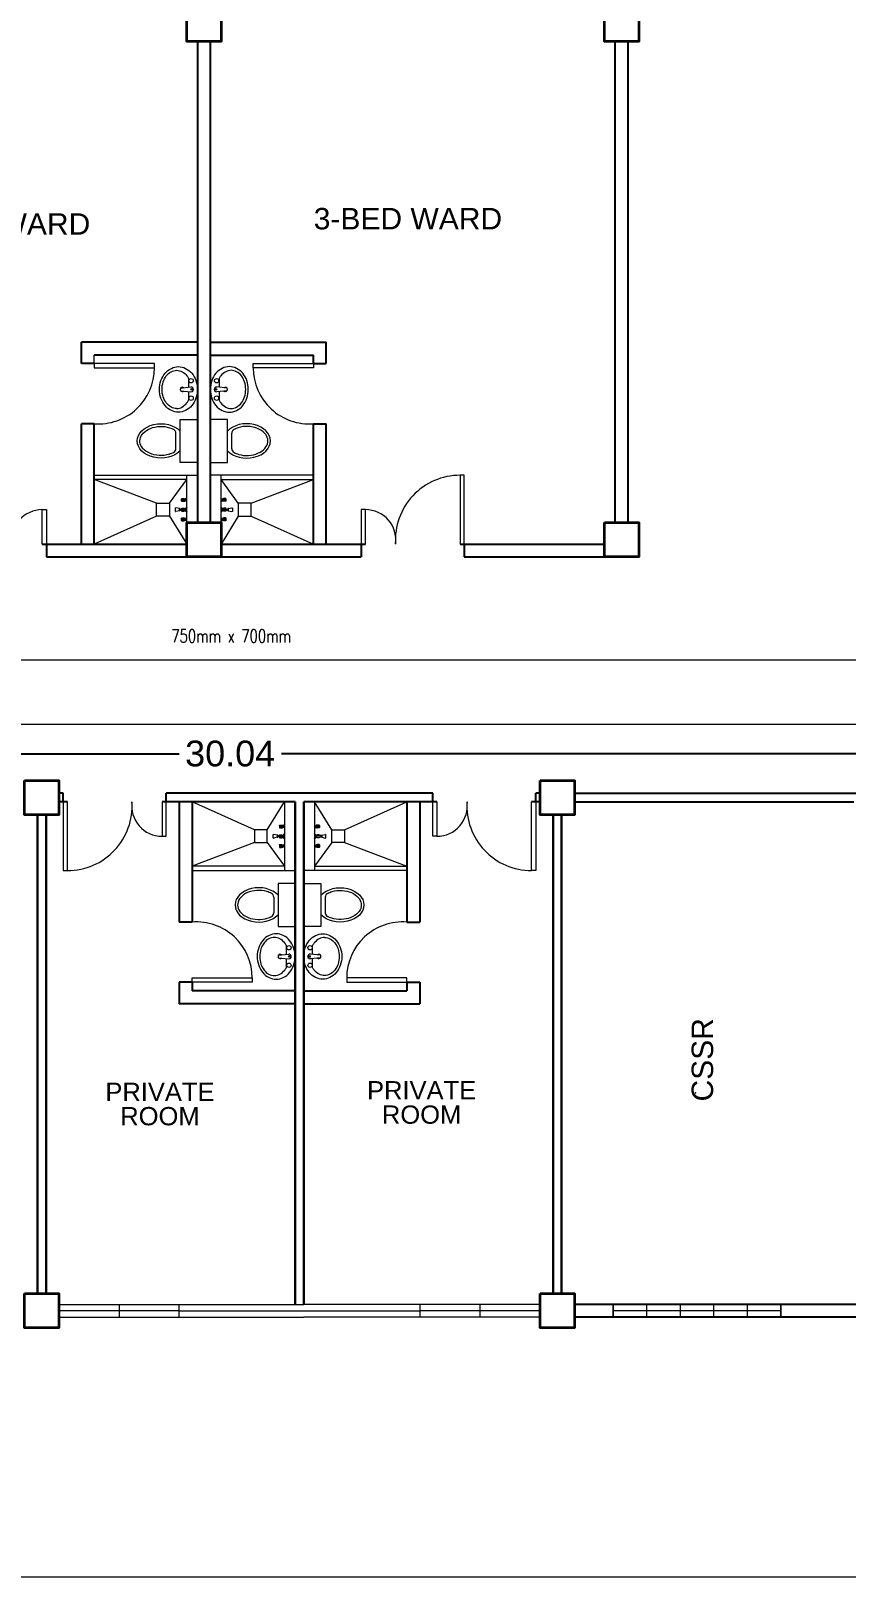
# Model space of a CAD drawing. Header units: millimetres. Extents: x 3 to 421, y 1 to 337.
# Drawn here: x 263.5 to 272.99, y 90.77 to 108.77 of the extents above; entities that cross this region are included whole.
import ezdxf

# ---------------------------------------------------------------- set-up
doc = ezdxf.new("R2010")
doc.units = ezdxf.units.MM
doc.header["$MEASUREMENT"] = 0
doc.layers.add('ahu line', color=7, linetype='Continuous', lineweight=20)
for name, color, linetype in [('diffuser', 7, 'Continuous'), ('ducting label', 7, 'Continuous'), ('label', 7, 'Continuous')]:
    doc.layers.add(name, color=color, linetype=linetype)
doc.styles.add('Arch-Dim', font='simplex.shx', dxfattribs={"width": 0.75})
doc.styles.get("Standard").update_dxf_attribs({"font": 'arial.ttf'})
doc.styles.add('SWISSLT175', font='swissl.ttf', dxfattribs={"height": 0.175})
doc.dimstyles.new('Copy of dimension', dxfattribs={"dimtxt": 0.3, "dimasz": 0.3, "dimexe": 0.18, "dimexo": 0.0625, "dimgap": 0.09, "dimtad": 0, "dimzin": 0, "dimdsep": 46, "dimtxsty": 'Standard', "dimblk": 'OBLIQUE', "dimcen": 0.09, "dimclrd": 256, "dimclre": 256, "dimclrt": 256, "dimadec": 0, "dimazin": 0, "dimtfac": 1, "dimtofl": 0, "dimtmove": 0, "dimatfit": 3, "dimldrblk": 'OBLIQUE', "dimfxl": 1, "dimtolj": 1, "dimtzin": 0, "dimarcsym": 0})

# ---------------------------------------------------------------- blocks, each defined once
blk = doc.blocks.new('_Oblique')
at = {"color": 0, "linetype": 'ByBlock', "lineweight": -2}
blk.add_line((-0.5, -0.5), (0.5, 0.5), dxfattribs=at)
blk = doc.blocks.new('*D33')
at = {"layer": 'Defpoints', "color": 0, "transparency": 16777216}
for p in [(280.841, 101.597), (250.804, 100.697), (280.841, 100.358)]:
    blk.add_point(p, dxfattribs=at)
at = {"layer": 'diffuser', "lineweight": -2, "transparency": 16777216}
for p, q in [((280.841, 101.534), (280.841, 100.178)), ((250.804, 100.634), (250.804, 100.178)), ((250.804, 100.358), (265.227, 100.358)), ((280.841, 100.358), (266.418, 100.358))]:
    blk.add_line(p, q, dxfattribs=at)
at = {"layer": 'diffuser', "lineweight": -2, "transparency": 16777216, "xscale": 0.3, "yscale": 0.3, "zscale": 0.3, "rotation": 180}
blk.add_blockref('_Oblique', (250.804, 100.358), dxfattribs=at)
at = {"layer": 'diffuser', "lineweight": -2, "transparency": 16777216, "xscale": 0.3, "yscale": 0.3, "zscale": 0.3}
blk.add_blockref('_Oblique', (280.841, 100.358), dxfattribs=at)
at = {"layer": 'diffuser', "transparency": 16777216, "insert": (265.822, 100.358), "char_height": 0.3, "attachment_point": 5}
blk.add_mtext('\\A1;30.04', dxfattribs=at)

msp = doc.modelspace()

# ---------------------------------------------------------------- linework, layer by layer
at = {"color": 8, "lineweight": 25}
for p, q in [((265.441, 108.649), (265.441, 103.049)), ((265.591, 108.649), (265.591, 103.049)), ((270.304, 103.049), (270.304, 108.649)), ((270.454, 103.049), (270.454, 108.649)), ((265.441, 105.184), (265.441, 103.234)), ((263.635, 102.799), (265.316, 102.799)), ((263.685, 102.799), (263.685, 102.649)), ((265.716, 102.799), (267.397, 102.799)), ((267.347, 102.799), (267.347, 102.649)), ((268.497, 102.799), (270.179, 102.799)), ((268.547, 102.799), (268.547, 102.649)), ((263.685, 102.649), (267.347, 102.649)), ((268.547, 102.649), (270.179, 102.649)), ((263.879, 99.897), (263.829, 99.897)), ((263.929, 99.797), (263.829, 99.797)), ((263.879, 99.797), (263.879, 99.897)), ((266.579, 99.797), (265.029, 99.797)), ((266.679, 99.897), (265.079, 99.897)), ((265.079, 99.797), (265.079, 99.897)), ((268.179, 99.897), (266.579, 99.897)), ((266.579, 93.947), (266.579, 99.797)), ((266.579, 99.797), (266.579, 93.947)), ((266.679, 93.947), (266.679, 99.797)), ((266.679, 99.797), (266.679, 93.947)), ((268.229, 99.797), (266.679, 99.797)), ((268.179, 99.797), (268.179, 99.897)), ((269.429, 99.797), (269.329, 99.797)), ((269.429, 99.897), (269.379, 99.897)), ((269.379, 99.797), (269.379, 99.897)), ((269.829, 99.897), (272.779, 99.897)), ((269.829, 99.797), (273.079, 99.797)), ((272.779, 99.897), (273.179, 99.897)), ((263.579, 94.072), (263.579, 99.647)), ((263.579, 99.647), (263.579, 94.072)), ((263.679, 94.072), (263.679, 99.647)), ((263.679, 99.647), (263.679, 94.072)), ((269.579, 94.072), (269.579, 99.647)), ((269.579, 99.647), (269.579, 94.072)), ((269.679, 99.647), (269.679, 96.672)), ((269.679, 94.072), (269.679, 99.647)), ((269.679, 99.647), (269.679, 94.072)), ((269.679, 98.047), (269.679, 95.947)), ((273.179, 93.947), (269.829, 93.947)), ((273.179, 93.797), (269.829, 93.797))]:
    msp.add_line(p, q, dxfattribs=at)
at = {"color": 8, "lineweight": 25, "ltscale": 0.3}
for p, q in [((264.091, 104.899), (264.091, 105.149)), ((265.441, 105.149), (264.091, 105.149)), ((265.591, 105.149), (266.941, 105.149)), ((266.941, 104.899), (266.941, 105.149)), ((265.441, 104.999), (264.241, 104.999)), ((265.591, 104.999), (266.791, 104.999)), ((266.791, 104.899), (266.791, 104.999)), ((264.241, 104.899), (264.091, 104.899)), ((266.791, 104.899), (266.941, 104.899)), ((264.091, 102.799), (264.091, 104.199)), ((264.241, 104.199), (264.091, 104.199)), ((264.241, 102.799), (264.241, 104.199)), ((266.791, 102.799), (266.791, 104.199)), ((266.791, 104.199), (266.941, 104.199)), ((266.941, 102.799), (266.941, 104.199)), ((265.229, 99.797), (265.229, 98.397)), ((265.379, 99.797), (265.379, 98.397)), ((267.879, 99.797), (267.879, 98.397)), ((268.029, 99.797), (268.029, 98.397)), ((265.379, 98.397), (265.229, 98.397)), ((267.879, 98.397), (268.029, 98.397)), ((265.229, 97.697), (265.229, 97.447)), ((265.379, 97.697), (265.229, 97.697)), ((265.379, 97.697), (265.379, 97.597)), ((266.579, 97.597), (265.379, 97.597)), ((266.679, 97.597), (267.879, 97.597)), ((267.879, 97.697), (267.879, 97.597)), ((267.879, 97.697), (268.029, 97.697)), ((268.029, 97.697), (268.029, 97.447)), ((266.579, 97.447), (265.229, 97.447)), ((266.679, 97.447), (268.029, 97.447))]:
    msp.add_line(p, q, dxfattribs=at)
at = {"color": 8, "lineweight": 13, "ltscale": 0.3}
msp.add_line((264.241, 104.899), (264.241, 104.999), dxfattribs=at)
at = {"color": 8, "lineweight": 9}
for p, q in [((265.243, 104.613), (265.365, 104.627)), ((265.789, 104.613), (265.667, 104.627)), ((265.243, 104.584), (265.365, 104.571)), ((265.339, 104.574), (265.339, 104.472)), ((265.789, 104.584), (265.667, 104.571)), ((265.693, 104.574), (265.693, 104.472)), ((265.241, 104.249), (265.441, 104.249)), ((265.241, 103.749), (265.241, 104.249)), ((265.441, 104.249), (265.441, 103.749)), ((265.791, 104.249), (265.591, 104.249)), ((265.591, 104.249), (265.591, 103.749)), ((265.791, 103.749), (265.791, 104.249)), ((265.191, 103.908), (265.191, 104.089)), ((265.841, 103.908), (265.841, 104.089)), ((265.441, 103.749), (265.241, 103.749)), ((265.591, 103.749), (265.791, 103.749)), ((265.316, 102.799), (265.316, 103.599)), ((265.716, 102.799), (265.716, 103.599)), ((265.257, 103.325), (265.259, 103.325)), ((265.257, 103.299), (265.257, 103.325)), ((265.259, 103.325), (265.261, 103.329)), ((265.259, 103.299), (265.259, 103.325)), ((265.261, 103.329), (265.283, 103.329)), ((265.261, 103.296), (265.261, 103.329)), ((265.27, 103.325), (265.282, 103.325)), ((265.283, 103.329), (265.287, 103.327)), ((265.283, 103.326), (265.283, 103.318)), ((265.289, 103.326), (265.295, 103.326)), ((265.295, 103.298), (265.295, 103.326)), ((265.295, 103.326), (265.297, 103.326)), ((265.297, 103.299), (265.297, 103.326)), ((265.315, 103.329), (265.309, 103.326)), ((265.309, 103.299), (265.309, 103.326)), ((265.315, 103.329), (265.316, 103.329)), ((265.315, 103.295), (265.315, 103.329)), ((265.316, 103.295), (265.316, 103.329)), ((265.717, 103.329), (265.716, 103.329)), ((265.716, 103.295), (265.716, 103.329)), ((265.717, 103.329), (265.724, 103.326)), ((265.717, 103.295), (265.717, 103.329)), ((265.724, 103.299), (265.724, 103.326)), ((265.735, 103.299), (265.735, 103.326)), ((265.738, 103.326), (265.735, 103.326)), ((265.744, 103.326), (265.738, 103.326)), ((265.738, 103.298), (265.738, 103.326)), ((265.749, 103.329), (265.745, 103.327)), ((265.771, 103.329), (265.749, 103.329)), ((265.749, 103.326), (265.749, 103.318)), ((265.763, 103.325), (265.751, 103.325)), ((265.773, 103.325), (265.771, 103.329)), ((265.771, 103.296), (265.771, 103.329)), ((265.775, 103.325), (265.773, 103.325)), ((265.773, 103.299), (265.773, 103.325)), ((265.775, 103.299), (265.775, 103.325)), ((265.184, 103.218), (265.184, 103.179)), ((265.231, 103.211), (265.189, 103.22)), ((265.231, 103.186), (265.189, 103.178)), ((265.231, 103.186), (265.231, 103.211)), ((265.231, 103.211), (265.238, 103.211)), ((265.231, 103.186), (265.231, 103.211)), ((265.238, 103.186), (265.231, 103.186)), ((265.238, 103.211), (265.238, 103.186)), ((265.301, 103.206), (265.238, 103.206)), ((265.238, 103.191), (265.301, 103.191)), ((265.257, 103.299), (265.259, 103.299)), ((265.257, 103.206), (265.257, 103.212)), ((265.257, 103.212), (265.259, 103.212)), ((265.257, 103.186), (265.257, 103.191)), ((265.257, 103.186), (265.259, 103.186)), ((265.259, 103.299), (265.261, 103.296)), ((265.259, 103.212), (265.261, 103.215)), ((265.259, 103.206), (265.259, 103.212)), ((265.259, 103.186), (265.259, 103.191)), ((265.259, 103.186), (265.261, 103.182)), ((265.261, 103.296), (265.283, 103.296)), ((265.261, 103.206), (265.261, 103.215)), ((265.261, 103.215), (265.283, 103.215)), ((265.261, 103.182), (265.261, 103.191)), ((265.261, 103.182), (265.283, 103.182)), ((265.27, 103.318), (265.282, 103.318)), ((265.27, 103.306), (265.282, 103.306)), ((265.27, 103.299), (265.282, 103.299)), ((265.27, 103.212), (265.282, 103.212)), ((265.27, 103.186), (265.282, 103.186)), ((265.283, 103.299), (265.283, 103.306)), ((265.283, 103.296), (265.287, 103.298)), ((265.283, 103.215), (265.287, 103.213)), ((265.283, 103.212), (265.283, 103.206)), ((265.283, 103.186), (265.283, 103.191)), ((265.283, 103.182), (265.287, 103.184)), ((265.289, 103.298), (265.295, 103.298)), ((265.289, 103.213), (265.295, 103.213)), ((265.289, 103.185), (265.295, 103.185)), ((265.295, 103.298), (265.297, 103.299)), ((265.295, 103.206), (265.295, 103.213)), ((265.295, 103.213), (265.297, 103.212)), ((265.295, 103.185), (265.295, 103.191)), ((265.295, 103.185), (265.297, 103.185)), ((265.309, 103.324), (265.297, 103.324)), ((265.309, 103.301), (265.297, 103.301)), ((265.297, 103.206), (265.297, 103.212)), ((265.301, 103.21), (265.297, 103.21)), ((265.297, 103.185), (265.297, 103.191)), ((265.301, 103.187), (265.297, 103.187)), ((265.301, 103.216), (265.301, 103.181)), ((265.31, 103.216), (265.301, 103.216)), ((265.301, 103.191), (265.301, 103.206)), ((265.301, 103.181), (265.31, 103.181)), ((265.315, 103.295), (265.309, 103.299)), ((265.316, 103.228), (265.31, 103.216)), ((265.31, 103.216), (265.31, 103.181)), ((265.31, 103.181), (265.31, 103.216)), ((265.31, 103.181), (265.316, 103.17)), ((265.315, 103.295), (265.316, 103.295)), ((265.316, 103.17), (265.316, 103.228)), ((265.717, 103.295), (265.716, 103.295)), ((265.716, 103.228), (265.722, 103.216)), ((265.716, 103.17), (265.716, 103.228)), ((265.722, 103.181), (265.716, 103.17)), ((265.717, 103.295), (265.724, 103.299)), ((265.722, 103.216), (265.722, 103.181)), ((265.722, 103.181), (265.722, 103.216)), ((265.722, 103.216), (265.732, 103.216)), ((265.732, 103.181), (265.722, 103.181)), ((265.724, 103.324), (265.735, 103.324)), ((265.724, 103.301), (265.735, 103.301)), ((265.732, 103.216), (265.732, 103.181)), ((265.732, 103.21), (265.735, 103.21)), ((265.732, 103.206), (265.794, 103.206)), ((265.732, 103.191), (265.732, 103.206)), ((265.794, 103.191), (265.732, 103.191)), ((265.732, 103.187), (265.735, 103.187)), ((265.735, 103.185), (265.735, 103.191)), ((265.738, 103.185), (265.735, 103.185)), ((265.738, 103.298), (265.735, 103.299)), ((265.738, 103.213), (265.735, 103.212)), ((265.735, 103.206), (265.735, 103.212)), ((265.744, 103.298), (265.738, 103.298)), ((265.738, 103.206), (265.738, 103.213)), ((265.744, 103.213), (265.738, 103.213)), ((265.738, 103.185), (265.738, 103.191)), ((265.744, 103.185), (265.738, 103.185)), ((265.749, 103.296), (265.745, 103.298)), ((265.749, 103.215), (265.745, 103.213)), ((265.749, 103.182), (265.745, 103.184)), ((265.749, 103.299), (265.749, 103.306)), ((265.771, 103.296), (265.749, 103.296)), ((265.771, 103.215), (265.749, 103.215)), ((265.749, 103.212), (265.749, 103.206)), ((265.749, 103.186), (265.749, 103.191)), ((265.771, 103.182), (265.749, 103.182)), ((265.763, 103.318), (265.751, 103.318)), ((265.763, 103.306), (265.751, 103.306)), ((265.763, 103.299), (265.751, 103.299)), ((265.763, 103.212), (265.751, 103.212)), ((265.763, 103.186), (265.751, 103.186)), ((265.773, 103.299), (265.771, 103.296)), ((265.771, 103.206), (265.771, 103.215)), ((265.773, 103.212), (265.771, 103.215)), ((265.771, 103.182), (265.771, 103.191)), ((265.773, 103.186), (265.771, 103.182)), ((265.775, 103.299), (265.773, 103.299)), ((265.773, 103.206), (265.773, 103.212)), ((265.775, 103.212), (265.773, 103.212)), ((265.773, 103.186), (265.773, 103.191)), ((265.775, 103.186), (265.773, 103.186)), ((265.775, 103.206), (265.775, 103.212)), ((265.775, 103.186), (265.775, 103.191)), ((265.802, 103.211), (265.794, 103.211)), ((265.794, 103.211), (265.794, 103.186)), ((265.794, 103.186), (265.802, 103.186)), ((265.802, 103.211), (265.843, 103.22)), ((265.802, 103.186), (265.802, 103.211)), ((265.802, 103.186), (265.802, 103.211)), ((265.802, 103.186), (265.843, 103.178)), ((265.848, 103.218), (265.848, 103.179)), ((265.257, 103.072), (265.257, 103.098)), ((265.257, 103.098), (265.259, 103.098)), ((265.257, 103.072), (265.259, 103.072)), ((265.259, 103.098), (265.261, 103.102)), ((265.259, 103.072), (265.259, 103.098)), ((265.259, 103.072), (265.261, 103.068)), ((265.261, 103.068), (265.261, 103.102)), ((265.261, 103.102), (265.283, 103.102)), ((265.261, 103.068), (265.283, 103.068)), ((265.27, 103.098), (265.282, 103.098)), ((265.27, 103.091), (265.282, 103.091)), ((265.27, 103.079), (265.282, 103.079)), ((265.27, 103.072), (265.282, 103.072)), ((265.283, 103.102), (265.287, 103.1)), ((265.283, 103.098), (265.283, 103.091)), ((265.283, 103.072), (265.283, 103.079)), ((265.283, 103.068), (265.287, 103.071)), ((265.289, 103.099), (265.295, 103.099)), ((265.289, 103.071), (265.295, 103.071)), ((265.295, 103.099), (265.297, 103.098)), ((265.295, 103.071), (265.295, 103.099)), ((265.295, 103.071), (265.297, 103.072)), ((265.297, 103.072), (265.297, 103.098)), ((265.309, 103.096), (265.297, 103.096)), ((265.309, 103.074), (265.297, 103.074)), ((265.315, 103.102), (265.309, 103.099)), ((265.309, 103.071), (265.309, 103.099)), ((265.315, 103.068), (265.309, 103.071)), ((265.315, 103.068), (265.315, 103.102)), ((265.315, 103.102), (265.316, 103.102)), ((265.315, 103.068), (265.316, 103.068)), ((265.316, 103.068), (265.316, 103.102)), ((265.716, 103.068), (265.716, 103.102)), ((265.717, 103.102), (265.716, 103.102)), ((265.717, 103.068), (265.716, 103.068)), ((265.717, 103.068), (265.717, 103.102)), ((265.717, 103.102), (265.724, 103.099)), ((265.717, 103.068), (265.724, 103.071)), ((265.724, 103.071), (265.724, 103.099)), ((265.724, 103.096), (265.735, 103.096)), ((265.724, 103.074), (265.735, 103.074)), ((265.738, 103.099), (265.735, 103.098)), ((265.735, 103.072), (265.735, 103.098)), ((265.738, 103.071), (265.735, 103.072)), ((265.738, 103.071), (265.738, 103.099)), ((265.744, 103.099), (265.738, 103.099)), ((265.744, 103.071), (265.738, 103.071)), ((265.749, 103.102), (265.745, 103.1)), ((265.749, 103.068), (265.745, 103.071)), ((265.771, 103.068), (265.749, 103.068)), ((265.771, 103.102), (265.749, 103.102)), ((265.749, 103.098), (265.749, 103.091)), ((265.749, 103.072), (265.749, 103.079)), ((265.763, 103.098), (265.751, 103.098)), ((265.763, 103.091), (265.751, 103.091)), ((265.763, 103.079), (265.751, 103.079)), ((265.763, 103.072), (265.751, 103.072)), ((265.771, 103.068), (265.771, 103.102)), ((265.773, 103.098), (265.771, 103.102)), ((265.773, 103.072), (265.771, 103.068)), ((265.773, 103.072), (265.773, 103.098)), ((265.775, 103.098), (265.773, 103.098)), ((265.775, 103.072), (265.773, 103.072)), ((265.775, 103.072), (265.775, 103.098)), ((266.454, 99.797), (266.454, 98.997)), ((266.804, 99.797), (266.804, 98.997)), ((266.322, 99.377), (266.322, 99.416)), ((266.368, 99.409), (266.326, 99.418)), ((266.368, 99.384), (266.326, 99.376)), ((266.376, 99.409), (266.368, 99.409)), ((266.368, 99.409), (266.368, 99.384)), ((266.368, 99.409), (266.368, 99.384)), ((266.368, 99.384), (266.376, 99.384)), ((266.376, 99.384), (266.376, 99.409)), ((266.376, 99.404), (266.438, 99.404)), ((266.438, 99.389), (266.376, 99.389)), ((266.395, 99.523), (266.395, 99.497)), ((266.395, 99.523), (266.396, 99.523)), ((266.395, 99.497), (266.396, 99.497)), ((266.395, 99.41), (266.395, 99.404)), ((266.395, 99.41), (266.396, 99.41)), ((266.395, 99.389), (266.395, 99.384)), ((266.395, 99.384), (266.396, 99.384)), ((266.396, 99.523), (266.398, 99.527)), ((266.396, 99.523), (266.396, 99.497)), ((266.396, 99.497), (266.398, 99.494)), ((266.396, 99.41), (266.398, 99.413)), ((266.396, 99.41), (266.396, 99.404)), ((266.396, 99.389), (266.396, 99.384)), ((266.396, 99.384), (266.398, 99.38)), ((266.398, 99.527), (266.398, 99.494)), ((266.398, 99.527), (266.42, 99.527)), ((266.398, 99.494), (266.42, 99.494)), ((266.398, 99.413), (266.398, 99.404)), ((266.398, 99.413), (266.42, 99.413)), ((266.398, 99.389), (266.398, 99.38)), ((266.398, 99.38), (266.42, 99.38)), ((266.407, 99.523), (266.419, 99.523)), ((266.407, 99.516), (266.419, 99.516)), ((266.407, 99.504), (266.419, 99.504)), ((266.407, 99.497), (266.419, 99.497)), ((266.407, 99.41), (266.419, 99.41)), ((266.407, 99.384), (266.419, 99.384)), ((266.42, 99.527), (266.424, 99.525)), ((266.42, 99.524), (266.42, 99.516)), ((266.42, 99.497), (266.42, 99.504)), ((266.42, 99.494), (266.424, 99.496)), ((266.42, 99.413), (266.424, 99.411)), ((266.42, 99.41), (266.42, 99.404)), ((266.42, 99.383), (266.42, 99.389)), ((266.42, 99.38), (266.424, 99.382)), ((266.426, 99.524), (266.432, 99.524)), ((266.426, 99.496), (266.432, 99.496)), ((266.426, 99.411), (266.432, 99.411)), ((266.426, 99.383), (266.432, 99.383)), ((266.432, 99.524), (266.434, 99.524)), ((266.432, 99.524), (266.432, 99.496)), ((266.432, 99.496), (266.434, 99.497)), ((266.432, 99.411), (266.432, 99.404)), ((266.432, 99.411), (266.434, 99.41)), ((266.432, 99.389), (266.432, 99.383)), ((266.432, 99.383), (266.434, 99.383)), ((266.434, 99.524), (266.434, 99.497)), ((266.446, 99.522), (266.434, 99.522)), ((266.446, 99.499), (266.434, 99.499)), ((266.434, 99.41), (266.434, 99.404)), ((266.438, 99.408), (266.434, 99.408)), ((266.434, 99.389), (266.434, 99.383)), ((266.438, 99.385), (266.434, 99.385)), ((266.438, 99.379), (266.438, 99.414)), ((266.438, 99.414), (266.448, 99.414)), ((266.438, 99.404), (266.438, 99.389)), ((266.448, 99.379), (266.438, 99.379)), ((266.453, 99.527), (266.446, 99.524)), ((266.446, 99.524), (266.446, 99.497)), ((266.453, 99.493), (266.446, 99.497)), ((266.448, 99.414), (266.454, 99.426)), ((266.448, 99.379), (266.448, 99.414)), ((266.448, 99.414), (266.448, 99.379)), ((266.454, 99.368), (266.448, 99.379)), ((266.453, 99.527), (266.453, 99.493)), ((266.453, 99.527), (266.454, 99.527)), ((266.453, 99.493), (266.454, 99.493)), ((266.454, 99.527), (266.454, 99.493)), ((266.454, 99.426), (266.454, 99.368)), ((266.804, 99.527), (266.804, 99.493)), ((266.804, 99.527), (266.804, 99.493)), ((266.804, 99.527), (266.811, 99.524)), ((266.804, 99.527), (266.804, 99.527)), ((266.804, 99.493), (266.811, 99.497)), ((266.804, 99.493), (266.804, 99.493)), ((266.809, 99.414), (266.804, 99.426)), ((266.804, 99.426), (266.804, 99.368)), ((266.804, 99.368), (266.809, 99.379)), ((266.809, 99.379), (266.809, 99.414)), ((266.819, 99.414), (266.809, 99.414)), ((266.809, 99.414), (266.809, 99.379)), ((266.809, 99.379), (266.819, 99.379)), ((266.811, 99.524), (266.811, 99.497)), ((266.811, 99.522), (266.823, 99.522)), ((266.811, 99.499), (266.823, 99.499)), ((266.819, 99.379), (266.819, 99.414)), ((266.819, 99.408), (266.823, 99.408)), ((266.882, 99.404), (266.819, 99.404)), ((266.819, 99.404), (266.819, 99.389)), ((266.819, 99.389), (266.882, 99.389)), ((266.819, 99.385), (266.823, 99.385)), ((266.825, 99.524), (266.823, 99.524)), ((266.823, 99.524), (266.823, 99.497)), ((266.825, 99.496), (266.823, 99.497)), ((266.825, 99.411), (266.823, 99.41)), ((266.823, 99.41), (266.823, 99.404)), ((266.823, 99.389), (266.823, 99.383)), ((266.825, 99.383), (266.823, 99.383)), ((266.825, 99.524), (266.825, 99.496)), ((266.831, 99.524), (266.825, 99.524)), ((266.831, 99.496), (266.825, 99.496)), ((266.825, 99.411), (266.825, 99.404)), ((266.831, 99.411), (266.825, 99.411)), ((266.825, 99.389), (266.825, 99.383)), ((266.831, 99.383), (266.825, 99.383)), ((266.837, 99.527), (266.833, 99.525)), ((266.837, 99.494), (266.833, 99.496)), ((266.837, 99.413), (266.833, 99.411)), ((266.837, 99.38), (266.833, 99.382)), ((266.859, 99.527), (266.837, 99.527)), ((266.837, 99.524), (266.837, 99.516)), ((266.837, 99.497), (266.837, 99.504)), ((266.859, 99.494), (266.837, 99.494)), ((266.859, 99.413), (266.837, 99.413)), ((266.837, 99.41), (266.837, 99.404)), ((266.837, 99.383), (266.837, 99.389)), ((266.859, 99.38), (266.837, 99.38)), ((266.85, 99.523), (266.838, 99.523)), ((266.85, 99.516), (266.838, 99.516)), ((266.85, 99.504), (266.838, 99.504)), ((266.85, 99.497), (266.838, 99.497)), ((266.85, 99.41), (266.838, 99.41)), ((266.85, 99.384), (266.838, 99.384)), ((266.859, 99.527), (266.859, 99.494)), ((266.861, 99.523), (266.859, 99.527)), ((266.861, 99.497), (266.859, 99.494)), ((266.859, 99.413), (266.859, 99.404)), ((266.861, 99.41), (266.859, 99.413)), ((266.859, 99.389), (266.859, 99.38)), ((266.861, 99.384), (266.859, 99.38)), ((266.861, 99.523), (266.861, 99.497)), ((266.862, 99.523), (266.861, 99.523)), ((266.862, 99.497), (266.861, 99.497)), ((266.861, 99.41), (266.861, 99.404)), ((266.862, 99.41), (266.861, 99.41)), ((266.861, 99.389), (266.861, 99.384)), ((266.862, 99.384), (266.861, 99.384)), ((266.862, 99.523), (266.862, 99.497)), ((266.862, 99.41), (266.862, 99.404)), ((266.862, 99.389), (266.862, 99.384)), ((266.882, 99.409), (266.889, 99.409)), ((266.882, 99.384), (266.882, 99.409)), ((266.889, 99.384), (266.882, 99.384)), ((266.889, 99.409), (266.931, 99.418)), ((266.889, 99.409), (266.889, 99.384)), ((266.889, 99.409), (266.889, 99.384)), ((266.889, 99.384), (266.931, 99.376)), ((266.936, 99.377), (266.936, 99.416)), ((266.395, 99.296), (266.396, 99.296)), ((266.395, 99.296), (266.395, 99.27)), ((266.395, 99.27), (266.396, 99.27)), ((266.396, 99.296), (266.398, 99.3)), ((266.396, 99.296), (266.396, 99.27)), ((266.396, 99.27), (266.398, 99.266)), ((266.398, 99.3), (266.42, 99.3)), ((266.398, 99.3), (266.398, 99.266)), ((266.398, 99.266), (266.42, 99.266)), ((266.407, 99.296), (266.419, 99.296)), ((266.407, 99.289), (266.419, 99.289)), ((266.407, 99.277), (266.419, 99.277)), ((266.407, 99.27), (266.419, 99.27)), ((266.42, 99.3), (266.424, 99.297)), ((266.42, 99.296), (266.42, 99.289)), ((266.42, 99.27), (266.42, 99.277)), ((266.42, 99.266), (266.424, 99.269)), ((266.426, 99.297), (266.432, 99.297)), ((266.426, 99.269), (266.432, 99.269)), ((266.432, 99.297), (266.432, 99.269)), ((266.432, 99.297), (266.434, 99.296)), ((266.432, 99.269), (266.434, 99.27)), ((266.434, 99.296), (266.434, 99.27)), ((266.446, 99.294), (266.434, 99.294)), ((266.446, 99.272), (266.434, 99.272)), ((266.453, 99.3), (266.446, 99.297)), ((266.446, 99.297), (266.446, 99.269)), ((266.453, 99.266), (266.446, 99.269)), ((266.453, 99.3), (266.454, 99.3)), ((266.453, 99.3), (266.453, 99.266)), ((266.453, 99.266), (266.454, 99.266)), ((266.454, 99.3), (266.454, 99.266)), ((266.804, 99.3), (266.804, 99.3)), ((266.804, 99.3), (266.811, 99.297)), ((266.804, 99.3), (266.804, 99.266)), ((266.804, 99.3), (266.804, 99.266)), ((266.804, 99.266), (266.811, 99.269)), ((266.804, 99.266), (266.804, 99.266)), ((266.811, 99.297), (266.811, 99.269)), ((266.811, 99.294), (266.823, 99.294)), ((266.811, 99.272), (266.823, 99.272)), ((266.825, 99.297), (266.823, 99.296)), ((266.823, 99.296), (266.823, 99.27)), ((266.825, 99.269), (266.823, 99.27)), ((266.831, 99.297), (266.825, 99.297)), ((266.825, 99.297), (266.825, 99.269)), ((266.831, 99.269), (266.825, 99.269)), ((266.837, 99.3), (266.833, 99.297)), ((266.837, 99.266), (266.833, 99.269)), ((266.859, 99.3), (266.837, 99.3)), ((266.837, 99.296), (266.837, 99.289)), ((266.837, 99.27), (266.837, 99.277)), ((266.859, 99.266), (266.837, 99.266)), ((266.85, 99.296), (266.838, 99.296)), ((266.85, 99.289), (266.838, 99.289)), ((266.85, 99.277), (266.838, 99.277)), ((266.85, 99.27), (266.838, 99.27)), ((266.861, 99.296), (266.859, 99.3)), ((266.859, 99.3), (266.859, 99.266)), ((266.861, 99.27), (266.859, 99.266)), ((266.862, 99.296), (266.861, 99.296)), ((266.861, 99.296), (266.861, 99.27)), ((266.862, 99.27), (266.861, 99.27)), ((266.862, 99.296), (266.862, 99.27)), ((266.579, 98.847), (266.379, 98.847)), ((266.379, 98.847), (266.379, 98.347)), ((266.579, 98.347), (266.579, 98.847)), ((266.679, 98.847), (266.879, 98.847)), ((266.679, 98.347), (266.679, 98.847)), ((266.879, 98.847), (266.879, 98.347)), ((266.329, 98.687), (266.329, 98.506)), ((266.929, 98.687), (266.929, 98.506)), ((266.379, 98.347), (266.579, 98.347)), ((266.879, 98.347), (266.679, 98.347)), ((266.477, 98.021), (266.477, 98.123)), ((266.781, 98.021), (266.781, 98.123)), ((266.381, 98.011), (266.503, 98.024)), ((266.381, 97.982), (266.503, 97.969)), ((266.679, 98.047), (266.679, 95.947)), ((266.877, 98.011), (266.755, 98.024)), ((266.877, 97.982), (266.755, 97.969)), ((269.679, 95.672), (269.679, 95.297)), ((269.679, 95.297), (269.679, 94.072)), ((263.829, 93.947), (266.579, 93.947)), ((263.829, 93.947), (263.829, 93.797)), ((265.229, 93.872), (263.829, 93.872)), ((263.829, 93.797), (266.679, 93.797)), ((264.529, 93.947), (264.529, 93.797)), ((265.229, 93.797), (265.229, 93.947)), ((265.229, 93.872), (268.029, 93.872)), ((266.579, 93.947), (266.679, 93.947)), ((269.429, 93.947), (266.679, 93.947)), ((269.429, 93.797), (266.679, 93.797)), ((268.029, 93.947), (268.029, 93.797)), ((269.429, 93.872), (268.029, 93.872)), ((268.729, 93.947), (268.729, 93.797)), ((269.429, 93.797), (269.429, 93.947)), ((270.279, 93.947), (269.829, 93.947)), ((269.829, 93.797), (270.279, 93.797)), ((270.279, 93.947), (270.279, 93.797)), ((272.229, 93.872), (270.279, 93.872)), ((270.279, 93.797), (272.179, 93.797)), ((270.279, 93.797), (270.669, 93.797)), ((270.669, 93.797), (270.669, 93.947)), ((270.669, 93.947), (271.059, 93.947)), ((271.059, 93.947), (271.059, 93.797)), ((271.059, 93.797), (271.449, 93.797)), ((271.449, 93.797), (271.449, 93.947)), ((271.449, 93.947), (271.839, 93.947)), ((271.839, 93.947), (271.839, 93.797)), ((271.839, 93.797), (272.229, 93.797)), ((272.779, 93.947), (272.179, 93.947)), ((272.179, 93.797), (272.929, 93.797)), ((272.229, 93.797), (272.229, 93.947)), ((273.179, 90.772), (257.854, 90.772))]:
    msp.add_line(p, q, dxfattribs=at)
at = {"color": 8, "lineweight": 9, "ltscale": 0.3}
for p, q in [((264.966, 103.274), (264.241, 103.549)), ((265.116, 103.274), (265.316, 103.549)), ((265.916, 103.274), (265.716, 103.549)), ((266.066, 103.274), (266.791, 103.549)), ((264.966, 103.124), (264.241, 102.799)), ((265.116, 103.124), (265.316, 102.799)), ((265.916, 103.124), (265.716, 102.799)), ((266.066, 103.124), (266.791, 102.799)), ((266.104, 99.472), (265.379, 99.797)), ((266.254, 99.472), (266.454, 99.797)), ((267.004, 99.472), (266.804, 99.797)), ((267.154, 99.472), (267.879, 99.797)), ((266.104, 99.322), (265.379, 99.047)), ((266.254, 99.322), (266.454, 99.047)), ((267.004, 99.322), (266.804, 99.047)), ((267.154, 99.322), (267.879, 99.047))]:
    msp.add_line(p, q, dxfattribs=at)
at = {"color": 8, "lineweight": 35}
for points in [[(265.316, 109.049), (265.716, 109.049), (265.716, 108.649), (265.316, 108.649)], [(270.179, 109.049), (270.579, 109.049), (270.579, 108.649), (270.179, 108.649)], [(265.316, 103.049), (265.716, 103.049), (265.716, 102.649), (265.316, 102.649)], [(270.179, 103.049), (270.579, 103.049), (270.579, 102.649), (270.179, 102.649)], [(263.429, 100.047), (263.829, 100.047), (263.829, 99.647), (263.429, 99.647)], [(269.429, 100.047), (269.829, 100.047), (269.829, 99.647), (269.429, 99.647)], [(263.429, 94.072), (263.829, 94.072), (263.829, 93.672), (263.429, 93.672)], [(269.429, 94.072), (269.829, 94.072), (269.829, 93.672), (269.429, 93.672)]]:
    msp.add_lwpolyline(points, close=True, dxfattribs=at)
at = {"color": 8, "lineweight": 13, "ltscale": 0.03}
for points in [[(264.241, 104.899), (264.241, 104.849), (264.941, 104.849), (264.941, 104.899)], [(266.791, 104.899), (266.791, 104.849), (266.091, 104.849), (266.091, 104.899)], [(268.497, 102.799), (268.547, 102.799), (268.547, 103.599), (268.497, 103.599)], [(263.685, 102.799), (263.635, 102.799), (263.635, 103.199), (263.685, 103.199)], [(267.347, 102.799), (267.397, 102.799), (267.397, 103.199), (267.347, 103.199)], [(263.929, 99.797), (263.879, 99.797), (263.879, 98.997), (263.929, 98.997)], [(265.079, 99.797), (265.029, 99.797), (265.029, 99.397), (265.079, 99.397)], [(268.179, 99.797), (268.229, 99.797), (268.229, 99.397), (268.179, 99.397)], [(269.329, 99.797), (269.379, 99.797), (269.379, 98.997), (269.329, 98.997)], [(265.379, 97.697), (265.379, 97.747), (266.079, 97.747), (266.079, 97.697)], [(267.879, 97.697), (267.879, 97.747), (267.179, 97.747), (267.179, 97.697)]]:
    msp.add_lwpolyline(points, close=True, dxfattribs=at)
at = {"color": 8, "lineweight": 9}
for points in [[(265.22, 104.334, -0.11576), (265.138, 104.353, -0.104047), (265.064, 104.411, -0.090875), (265.017, 104.495, -0.083344), (264.999, 104.599, -0.083344), (265.017, 104.702, -0.090875), (265.064, 104.786, -0.104047), (265.138, 104.844, -0.11576), (265.22, 104.864, -0.11576), (265.303, 104.844, -0.104047), (265.376, 104.786, -0.090875), (265.424, 104.702, -0.083344), (265.441, 104.599, -0.083344), (265.424, 104.495, -0.090875), (265.376, 104.411, -0.104047), (265.303, 104.353, -0.11576)], [(265.812, 104.334, 0.11576), (265.895, 104.353, 0.104047), (265.968, 104.411, 0.090875), (266.016, 104.495, 0.083344), (266.033, 104.599, 0.083344), (266.016, 104.702, 0.090875), (265.968, 104.786, 0.104047), (265.895, 104.844, 0.11576), (265.812, 104.864, 0.11576), (265.73, 104.844, 0.104047), (265.656, 104.786, 0.090875), (265.609, 104.702, 0.083344), (265.591, 104.599, 0.083344), (265.609, 104.495, 0.090875), (265.656, 104.411, 0.104047), (265.73, 104.353, 0.11576)], [(266.358, 98.262, 0.11576), (266.275, 98.242, 0.104047), (266.201, 98.184, 0.090875), (266.154, 98.1, 0.083344), (266.137, 97.997, 0.083344), (266.154, 97.893, 0.090875), (266.201, 97.809, 0.104047), (266.275, 97.751, 0.11576), (266.358, 97.732, 0.11576), (266.44, 97.751, 0.104047), (266.514, 97.809, 0.090875), (266.561, 97.893, 0.083344), (266.579, 97.997, 0.083344), (266.561, 98.1, 0.090875), (266.514, 98.184, 0.104047), (266.44, 98.242, 0.11576)], [(266.9, 98.262, -0.11576), (266.982, 98.242, -0.104047), (267.056, 98.184, -0.090875), (267.103, 98.1, -0.083344), (267.121, 97.997, -0.083344), (267.103, 97.893, -0.090875), (267.056, 97.809, -0.104047), (266.982, 97.751, -0.11576), (266.9, 97.732, -0.11576), (266.817, 97.751, -0.104047), (266.743, 97.809, -0.090875), (266.696, 97.893, -0.083344), (266.679, 97.997, -0.083344), (266.696, 98.1, -0.090875), (266.743, 98.184, -0.104047), (266.817, 98.242, -0.11576)]]:
    msp.add_lwpolyline(points, format="xyb", close=True, dxfattribs=at)
for points in [[(265.199, 104.376, -0.124838), (265.137, 104.392, -0.105788), (265.079, 104.441, -0.086697), (265.043, 104.511, -0.076776), (265.029, 104.599, -0.076776), (265.043, 104.686, -0.086697), (265.079, 104.756, -0.105788), (265.137, 104.805, -0.124838), (265.199, 104.821, -0.124838), (265.262, 104.805, -0.105788), (265.319, 104.756, -0.040067), (265.339, 104.725), (265.339, 104.623, -0.040067)], [(265.833, 104.376, 0.124838), (265.896, 104.392, 0.105788), (265.953, 104.441, 0.086697), (265.99, 104.511, 0.076776), (266.003, 104.599, 0.076776), (265.99, 104.686, 0.086697), (265.953, 104.756, 0.105788), (265.896, 104.805, 0.124838), (265.833, 104.821, 0.124838), (265.771, 104.805, 0.105788), (265.713, 104.756, 0.040067), (265.693, 104.725), (265.693, 104.623, 0.040067)], [(266.337, 98.219, 0.124838), (266.274, 98.203, 0.105788), (266.216, 98.154, 0.086697), (266.18, 98.084, 0.076776), (266.167, 97.997, 0.076776), (266.18, 97.909, 0.086697), (266.216, 97.839, 0.105788), (266.274, 97.79, 0.124838), (266.337, 97.774, 0.124838), (266.399, 97.79, 0.105788), (266.457, 97.839, 0.040067), (266.477, 97.87), (266.477, 97.972, 0.040067)], [(266.921, 98.219, -0.124838), (266.983, 98.203, -0.105788), (267.041, 98.154, -0.086697), (267.077, 98.084, -0.076776), (267.091, 97.997, -0.076776), (267.077, 97.909, -0.086697), (267.041, 97.839, -0.105788), (266.983, 97.79, -0.124838), (266.921, 97.774, -0.124838), (266.858, 97.79, -0.105788), (266.8, 97.839, -0.040067), (266.781, 97.87), (266.781, 97.972, -0.040067)]]:
    msp.add_lwpolyline(points, format="xyb", dxfattribs=at)
at = {"color": 8, "lineweight": 9, "ltscale": 0.3}
for points in [[(265.316, 103.549), (264.241, 103.549), (264.241, 103.599), (265.441, 103.599), (265.441, 103.599)], [(265.716, 103.549), (266.791, 103.549), (266.791, 103.599), (265.591, 103.599), (265.591, 103.599)], [(266.454, 99.047), (265.379, 99.047), (265.379, 98.997), (266.579, 98.997), (266.579, 98.997)], [(266.804, 99.047), (267.879, 99.047), (267.879, 98.997), (266.679, 98.997), (266.679, 98.997)]]:
    msp.add_lwpolyline(points, dxfattribs=at)
at = {"color": 8, "lineweight": 9, "ltscale": 0.03}
for points in [[(265.116, 103.274), (265.116, 103.124), (264.966, 103.124), (264.966, 103.274)], [(265.916, 103.274), (265.916, 103.124), (266.066, 103.124), (266.066, 103.274)], [(266.254, 99.322), (266.254, 99.472), (266.104, 99.472), (266.104, 99.322)], [(267.004, 99.322), (267.004, 99.472), (267.154, 99.472), (267.154, 99.322)]]:
    msp.add_lwpolyline(points, close=True, dxfattribs=at)
at = {"color": 8, "lineweight": 9}
msp.add_lwpolyline([(270.279, 93.947), (272.229, 93.947), (272.229, 93.797), (270.279, 93.797)], close=True, dxfattribs=at)
for centre, radius in [((265.368, 104.7), 0.0255), ((265.375, 104.599), 0.0095), ((265.664, 104.7), 0.0255), ((265.658, 104.599), 0.0095), ((265.368, 104.497), 0.0255), ((265.664, 104.497), 0.0255), ((266.506, 98.098), 0.0255), ((266.752, 98.098), 0.0255), ((266.512, 97.997), 0.0095), ((266.745, 97.997), 0.0095), ((266.506, 97.895), 0.0255), ((266.752, 97.895), 0.0255)]:
    msp.add_circle(centre, radius, dxfattribs=at)
at = {"color": 8, "lineweight": 13, "ltscale": 0.03}
for centre, radius, start, end in [((264.289, 104.849), 0.652, 265.7578, 0), ((266.743, 104.849), 0.652, 180, 274.2422), ((268.497, 102.847), 0.752, 90, 183.6952), ((263.635, 102.846), 0.353, 90, 187.6281), ((267.397, 102.846), 0.353, 352.3719, 90), ((263.929, 99.748), 0.752, 270, 3.6952), ((265.029, 99.75), 0.353, 172.3719, 270), ((268.229, 99.75), 0.353, 270, 7.6281), ((269.329, 99.748), 0.752, 176.3048, 270), ((265.427, 97.747), 0.652, 0, 94.2422), ((267.83, 97.747), 0.652, 85.7578, 180)]:
    msp.add_arc(centre, radius, start, end, dxfattribs=at)
at = {"color": 8, "lineweight": 9}
for centre, radius, start, end in [((265.266, 104.599), 0.025, 161.3793, 198.6207), ((265.337, 104.599), 0.0948, 171.2026, 188.7974), ((265.266, 104.599), 0.025, 48.7978, 143.6932), ((265.368, 104.599), 0.028, 263.7545, 96.2455), ((265.664, 104.599), 0.028, 83.7545, 276.2455), ((265.766, 104.599), 0.025, 36.3068, 131.2022), ((265.695, 104.599), 0.0948, 351.2026, 8.7974), ((265.766, 104.599), 0.025, 341.3793, 18.6207), ((265.266, 104.599), 0.025, 216.3068, 311.2022), ((265.175, 104.551), 0.181, 298.4636, 322.6185), ((265.138, 104.58), 0.228, 322.6185, 331.7963), ((265.894, 104.58), 0.228, 208.2037, 217.3815), ((265.857, 104.551), 0.181, 217.3815, 241.5364), ((265.766, 104.599), 0.025, 228.7978, 323.6932), ((265.199, 104.508), 0.131, 270, 298.4636), ((265.833, 104.508), 0.131, 241.5364, 270), ((265.141, 104.089), 0.05, 0, 61.9916), ((265.891, 104.089), 0.05, 118.0084, 180), ((265.141, 103.908), 0.05, 298.1501, 0), ((265.891, 103.908), 0.05, 180, 241.8499), ((266.279, 98.687), 0.05, 0, 61.8499), ((266.979, 98.687), 0.05, 118.1501, 180), ((266.279, 98.506), 0.05, 298.0084, 360), ((266.979, 98.506), 0.05, 180, 241.9916), ((266.337, 98.088), 0.131, 61.5364, 90), ((266.313, 98.044), 0.181, 37.3815, 61.5364), ((266.275, 98.015), 0.228, 28.2037, 37.3815), ((266.982, 98.015), 0.228, 142.6185, 151.7963), ((266.945, 98.044), 0.181, 118.4636, 142.6185), ((266.921, 98.088), 0.131, 90, 118.4636), ((266.404, 97.997), 0.025, 161.3793, 198.6207), ((266.475, 97.997), 0.0948, 171.2026, 188.7974), ((266.404, 97.997), 0.025, 48.7978, 143.6932), ((266.404, 97.997), 0.025, 216.3068, 311.2022), ((266.506, 97.997), 0.028, 263.7545, 96.2455), ((266.752, 97.997), 0.028, 83.7545, 276.2455), ((266.854, 97.997), 0.025, 36.3068, 131.2022), ((266.854, 97.997), 0.025, 228.7978, 323.6932), ((266.783, 97.997), 0.0948, 351.2026, 8.7974), ((266.854, 97.997), 0.025, 341.3793, 18.6207)]:
    msp.add_arc(centre, radius, start, end, dxfattribs=at)
at = {"color": 8, "lineweight": 9, "extrusion": (0, 0, -1)}
for centre, major_axis in [((265.016, 103.999), (0.275, 0)), ((267.104, 98.597), (-0.275, 0))]:
    msp.add_ellipse(centre, major_axis=major_axis, ratio=0.727273, start_param=0.612555, end_param=5.670631, dxfattribs=at)
at = {"color": 8, "lineweight": 9}
for centre, major_axis, ratio, start_param, end_param in [((266.016, 103.999), (-0.275, 0), 0.727273, 0.612555, 5.670631), ((265.744, 103.33), (-0.00268, 0.00268), 1, 2.356082, 2.850023), ((265.757, 103.341), (-0.0118, 0.0118), 1, 1.703115, 1.83534), ((265.751, 103.329), (-0.00268, 0.00268), 1, 1.728443, 2.356082), ((265.762, 103.338), (-0.00896, 0.00896), 1, 2.418785, 3.129871), ((265.188, 103.181), (-0.00268, -0.00268), 1, 6.066732, 7.436794), ((265.748, 103.312), (-0.00268, 0.00268), 1, 0.203142, 1.36743), ((265.744, 103.295), (-0.00268, 0.00268), 1, -1.279452, -0.785511), ((265.744, 103.217), (0.00268, 0.00268), 1, 3.926878, 4.42082), ((265.744, 103.181), (-0.00268, 0.00268), 1, -1.279452, -0.785511), ((265.756, 103.308), (-0.00887, 0.00887), 1, -0.157871, 0.203142), ((265.756, 103.317), (0.00887, 0.00887), 1, 2.938226, 3.299239), ((265.757, 103.284), (-0.0118, 0.0118), 1, -0.264769, -0.132543), ((265.757, 103.227), (0.0118, 0.0118), 1, 3.273911, 3.406137), ((265.757, 103.17), (0.0118, 0.0118), 1, 1.306028, 1.438253), ((265.751, 103.315), (0.00268, 0.00268), 1, 0.785286, 1.412925), ((265.751, 103.31), (0.00268, 0.00268), 1, 3.299239, 3.926878), ((265.751, 103.296), (0.00268, 0.00268), 1, 0.785286, 1.412925), ((265.751, 103.216), (0.00268, 0.00268), 1, 3.299239, 3.926878), ((265.751, 103.182), (-0.00268, 0.00268), 1, -0.785511, -0.157871), ((265.762, 103.308), (0.00738, 0.00738), 1, 6.21008, 6.994878), ((265.762, 103.317), (0.00738, 0.00738), 1, 4.000472, 4.78527), ((265.762, 103.287), (-0.00896, 0.00896), 1, -1.559299, -0.848214), ((265.762, 103.224), (-0.00896, 0.00896), 1, 2.418785, 3.129871), ((265.762, 103.173), (0.00896, 0.00896), 1, 0.011497, 0.722582), ((265.767, 103.312), (-0.00268, 0.00268), 1, 3.214474, 4.639283), ((265.845, 103.216), (0.00268, 0.00268), 1, 6.066508, 7.43657), ((265.744, 103.103), (0.00268, 0.00268), 1, 3.926878, 4.42082), ((265.748, 103.085), (-0.00268, 0.00268), 1, 0.203142, 1.36743), ((265.744, 103.067), (0.00268, 0.00268), 1, 0.291344, 0.785286), ((265.756, 103.08), (0.00887, 0.00887), 1, 1.412925, 1.773938), ((265.756, 103.09), (-0.00887, 0.00887), 1, 1.36743, 1.728443), ((265.757, 103.113), (-0.0118, 0.0118), 1, 1.703115, 1.83534), ((265.757, 103.057), (-0.0118, 0.0118), 1, -0.264769, -0.132543), ((265.751, 103.102), (0.00268, 0.00268), 1, 3.299239, 3.926878), ((265.751, 103.087), (0.00268, 0.00268), 1, 0.785286, 1.412925), ((265.751, 103.083), (0.00268, 0.00268), 1, 3.299239, 3.926878), ((265.751, 103.068), (-0.00268, 0.00268), 1, -0.785511, -0.157871), ((265.762, 103.111), (0.00896, 0.00896), 1, 3.989582, 4.700667), ((265.762, 103.081), (-0.00738, 0.00738), 1, 4.639283, 5.424081), ((265.762, 103.089), (0.00738, 0.00738), 1, 4.000472, 4.78527), ((265.762, 103.059), (-0.00896, 0.00896), 1, -1.559299, -0.848214), ((265.767, 103.085), (0.00268, 0.00268), 1, 4.78527, 6.21008), ((266.325, 99.379), (-0.00268, 0.00268), 1, 1.354119, 2.724181), ((266.408, 99.536), (0.00896, 0.00896), 1, 3.15309, 3.864175), ((266.403, 99.51), (0.00268, 0.00268), 1, 1.643677, 3.068487), ((266.408, 99.485), (-0.00896, 0.00896), 1, -0.722807, -0.011722), ((266.408, 99.422), (0.00896, 0.00896), 1, 3.15309, 3.864175), ((266.408, 99.371), (0.00896, 0.00896), 1, 0.847989, 1.559075), ((266.408, 99.506), (0.00738, 0.00738), 1, 0.858879, 1.643677), ((266.408, 99.515), (-0.00738, 0.00738), 1, 1.497691, 2.282489), ((266.419, 99.527), (-0.00268, 0.00268), 1, 2.356082, 2.983721), ((266.419, 99.513), (0.00268, 0.00268), 1, 0.157647, 0.785286), ((266.419, 99.508), (0.00268, 0.00268), 1, 3.926878, 4.554518), ((266.419, 99.493), (-0.00268, 0.00268), 1, -1.41315, -0.785511), ((266.419, 99.414), (0.00268, 0.00268), 1, 3.926878, 4.554518), ((266.419, 99.38), (0.00268, 0.00268), 1, 0.157647, 0.785286), ((266.414, 99.505), (-0.00887, 0.00887), 1, 4.509022, 4.870036), ((266.414, 99.515), (-0.00887, 0.00887), 1, 2.983721, 3.344735), ((266.413, 99.539), (-0.0118, 0.0118), 1, 2.876824, 3.009049), ((266.413, 99.482), (0.0118, 0.0118), 1, 0.132318, 0.264544), ((266.413, 99.425), (-0.0118, 0.0118), 1, 2.876824, 3.009049), ((266.413, 99.368), (-0.0118, 0.0118), 1, -1.438478, -1.306252), ((266.426, 99.528), (-0.00268, 0.00268), 1, 1.862141, 2.356082), ((266.426, 99.492), (-0.00268, 0.00268), 1, -0.785511, -0.291569), ((266.426, 99.414), (0.00268, 0.00268), 1, 3.432937, 3.926878), ((266.426, 99.379), (0.00268, 0.00268), 1, 0.785286, 1.279227), ((266.421, 99.51), (0.00268, 0.00268), 1, 4.915531, 6.079819), ((266.932, 99.414), (-0.00268, -0.00268), 1, 2.92514, 4.295202), ((266.408, 99.309), (0.00896, 0.00896), 1, 3.15309, 3.864175), ((266.403, 99.283), (0.00268, 0.00268), 1, 1.643677, 3.068487), ((266.408, 99.257), (-0.00896, 0.00896), 1, -0.722807, -0.011722), ((266.408, 99.279), (0.00738, 0.00738), 1, 0.858879, 1.643677), ((266.408, 99.287), (-0.00738, 0.00738), 1, 1.497691, 2.282489), ((266.419, 99.3), (-0.00268, 0.00268), 1, 2.356082, 2.983721), ((266.419, 99.285), (0.00268, 0.00268), 1, 0.157647, 0.785286), ((266.419, 99.281), (0.00268, 0.00268), 1, 3.926878, 4.554518), ((266.419, 99.266), (-0.00268, 0.00268), 1, -1.41315, -0.785511), ((266.414, 99.278), (-0.00887, 0.00887), 1, 4.509022, 4.870036), ((266.414, 99.288), (-0.00887, 0.00887), 1, 2.983721, 3.344735), ((266.413, 99.311), (0.0118, 0.0118), 1, 4.44762, 4.579846), ((266.413, 99.255), (0.0118, 0.0118), 1, 0.132318, 0.264544), ((266.426, 99.301), (-0.00268, 0.00268), 1, 1.862141, 2.356082), ((266.426, 99.265), (-0.00268, 0.00268), 1, -0.785511, -0.291569), ((266.421, 99.283), (0.00268, 0.00268), 1, 4.915531, 6.079819), ((266.154, 98.597), (0.275, 0), 0.727273, 0.612555, 5.670631)]:
    msp.add_ellipse(centre, major_axis=major_axis, ratio=ratio, start_param=start_param, end_param=end_param, dxfattribs=at)
at = {"color": 8, "lineweight": 9, "extrusion": (-2.88216e-41, 4.99074e-41, -1)}
for centre, major_axis, start_param, end_param in [((265.27, 103.338), (-0.00896, -0.00896), -0.722807, -0.011722), ((265.282, 103.329), (-0.00268, -0.00268), -1.41315, -0.785511), ((265.276, 103.341), (0.0118, -0.0118), 0.132318, 0.264544), ((265.289, 103.33), (-0.00268, -0.00268), -0.785511, -0.291569), ((265.188, 103.216), (-0.00268, -0.00268), 1.354119, 2.724181), ((265.265, 103.312), (0.00268, -0.00268), 1.643677, 3.068487), ((265.27, 103.308), (-0.00738, -0.00738), 1.497691, 2.282489), ((265.27, 103.317), (0.00738, -0.00738), 0.858879, 1.643677), ((265.27, 103.287), (0.00896, -0.00896), 3.15309, 3.864175), ((265.27, 103.224), (0.00896, -0.00896), 0.847989, 1.559075), ((265.27, 103.173), (0.00896, -0.00896), 3.15309, 3.864175), ((265.282, 103.315), (0.00268, -0.00268), 3.926878, 4.554518), ((265.282, 103.31), (0.00268, -0.00268), 0.157647, 0.785286), ((265.282, 103.296), (-0.00268, -0.00268), 2.356082, 2.983721), ((265.282, 103.216), (0.00268, -0.00268), 0.157647, 0.785286), ((265.282, 103.182), (0.00268, -0.00268), 3.926878, 4.554518), ((265.277, 103.308), (-0.00887, -0.00887), 2.983721, 3.344735), ((265.277, 103.317), (-0.00887, -0.00887), 4.509022, 4.870036), ((265.276, 103.284), (0.0118, -0.0118), 4.44762, 4.579846), ((265.276, 103.227), (-0.0118, -0.0118), -1.438478, -1.306252), ((265.276, 103.17), (-0.0118, -0.0118), 2.876824, 3.009049), ((265.284, 103.312), (0.00268, -0.00268), 4.915531, 6.079819), ((265.289, 103.295), (-0.00268, -0.00268), 1.862141, 2.356082), ((265.289, 103.217), (0.00268, -0.00268), 0.785286, 1.279227), ((265.289, 103.181), (0.00268, -0.00268), 3.432937, 3.926878), ((265.265, 103.085), (0.00268, -0.00268), 1.643677, 3.068487), ((265.27, 103.111), (-0.00896, -0.00896), -0.722807, -0.011722), ((265.27, 103.081), (-0.00738, -0.00738), 1.497691, 2.282489), ((265.27, 103.089), (0.00738, -0.00738), 0.858879, 1.643677), ((265.27, 103.059), (0.00896, -0.00896), 3.15309, 3.864175), ((265.282, 103.102), (-0.00268, -0.00268), -1.41315, -0.785511), ((265.282, 103.087), (0.00268, -0.00268), 3.926878, 4.554518), ((265.282, 103.083), (0.00268, -0.00268), 0.157647, 0.785286), ((265.282, 103.068), (-0.00268, -0.00268), 2.356082, 2.983721), ((265.276, 103.113), (0.0118, -0.0118), 0.132318, 0.264544), ((265.277, 103.08), (-0.00887, -0.00887), 2.983721, 3.344735), ((265.277, 103.09), (-0.00887, -0.00887), 4.509022, 4.870036), ((265.276, 103.057), (-0.0118, -0.0118), 2.876824, 3.009049), ((265.289, 103.103), (-0.00268, -0.00268), -0.785511, -0.291569), ((265.284, 103.085), (0.00268, -0.00268), 4.915531, 6.079819), ((265.289, 103.067), (-0.00268, -0.00268), 1.862141, 2.356082)]:
    msp.add_ellipse(centre, major_axis=major_axis, ratio=1, start_param=start_param, end_param=end_param, dxfattribs=at)
at = {"color": 8, "lineweight": 9, "extrusion": (2.88216e-41, 4.99074e-41, -1)}
msp.add_ellipse((265.845, 103.181), major_axis=(-0.00268, 0.00268), ratio=1, start_param=2.92514, end_param=4.295202, dxfattribs=at)
at = {"color": 8, "lineweight": 9, "extrusion": (-2.88216e-41, -4.99074e-41, -1)}
msp.add_ellipse((266.325, 99.414), major_axis=(-0.00268, 0.00268), ratio=1, start_param=6.066732, end_param=7.436794, dxfattribs=at)
at = {"color": 8, "lineweight": 9, "extrusion": (2.88216e-41, -4.99074e-41, -1)}
for centre, major_axis, start_param, end_param in [((266.831, 99.528), (0.00268, -0.00268), 0.291344, 0.785286), ((266.831, 99.492), (0.00268, -0.00268), 3.926878, 4.42082), ((266.831, 99.414), (-0.00268, -0.00268), -1.279452, -0.785511), ((266.831, 99.379), (0.00268, -0.00268), 3.926878, 4.42082), ((266.836, 99.51), (-0.00268, -0.00268), 0.203142, 1.36743), ((266.843, 99.505), (-0.00887, -0.00887), 1.36743, 1.728443), ((266.843, 99.515), (0.00887, -0.00887), 1.412925, 1.773938), ((266.844, 99.539), (-0.0118, -0.0118), -0.264769, -0.132543), ((266.844, 99.482), (-0.0118, -0.0118), 1.703115, 1.83534), ((266.844, 99.425), (0.0118, -0.0118), 1.306028, 1.438253), ((266.844, 99.368), (0.0118, -0.0118), 3.273911, 3.406137), ((266.838, 99.527), (-0.00268, -0.00268), -0.785511, -0.157871), ((266.838, 99.513), (0.00268, -0.00268), 3.299239, 3.926878), ((266.838, 99.508), (0.00268, -0.00268), 0.785286, 1.412925), ((266.838, 99.493), (0.00268, -0.00268), 3.299239, 3.926878), ((266.838, 99.414), (-0.00268, -0.00268), -0.785511, -0.157871), ((266.838, 99.38), (0.00268, -0.00268), 3.299239, 3.926878), ((266.849, 99.536), (-0.00896, -0.00896), -1.559299, -0.848214), ((266.85, 99.506), (0.00738, -0.00738), 4.000472, 4.78527), ((266.85, 99.515), (-0.00738, -0.00738), 4.639283, 5.424081), ((266.849, 99.485), (0.00896, -0.00896), 3.989582, 4.700667), ((266.849, 99.422), (0.00896, -0.00896), 0.011497, 0.722582), ((266.849, 99.371), (-0.00896, -0.00896), 2.418785, 3.129871), ((266.855, 99.51), (0.00268, -0.00268), 4.78527, 6.21008), ((266.932, 99.379), (0.00268, -0.00268), 6.066508, 7.43657), ((266.831, 99.301), (-0.00268, -0.00268), -1.279452, -0.785511), ((266.831, 99.265), (-0.00268, -0.00268), 2.356082, 2.850023), ((266.836, 99.283), (-0.00268, -0.00268), 0.203142, 1.36743), ((266.843, 99.278), (0.00887, -0.00887), 2.938226, 3.299239), ((266.843, 99.288), (-0.00887, -0.00887), -0.157871, 0.203142), ((266.844, 99.311), (-0.0118, -0.0118), -0.264769, -0.132543), ((266.844, 99.255), (-0.0118, -0.0118), 1.703115, 1.83534), ((266.838, 99.3), (0.00268, -0.00268), 0.785286, 1.412925), ((266.838, 99.285), (0.00268, -0.00268), 3.299239, 3.926878), ((266.838, 99.281), (0.00268, -0.00268), 0.785286, 1.412925), ((266.838, 99.266), (-0.00268, -0.00268), 1.728443, 2.356082), ((266.849, 99.309), (-0.00896, -0.00896), -1.559299, -0.848214), ((266.85, 99.279), (0.00738, -0.00738), 4.000472, 4.78527), ((266.85, 99.287), (0.00738, -0.00738), 6.21008, 6.994878), ((266.849, 99.257), (-0.00896, -0.00896), 2.418785, 3.129871), ((266.855, 99.283), (-0.00268, -0.00268), 3.214474, 4.639283)]:
    msp.add_ellipse(centre, major_axis=major_axis, ratio=1, start_param=start_param, end_param=end_param, dxfattribs=at)
at = {"color": 8, "lineweight": 9}
for points in [[(265.165, 103.864), (265.148, 103.855), (265.13, 103.848), (265.039, 103.821), (264.952, 103.826), (264.82, 103.884), (264.779, 103.934), (264.766, 104.032), (264.791, 104.084), (264.903, 104.158), (264.986, 104.176), (265.1, 104.16), (265.135, 104.149), (265.165, 104.133)], [(265.868, 103.864), (265.884, 103.855), (265.902, 103.848), (265.993, 103.821), (266.08, 103.826), (266.212, 103.884), (266.253, 103.934), (266.267, 104.032), (266.241, 104.084), (266.13, 104.158), (266.046, 104.176), (265.932, 104.16), (265.897, 104.149), (265.868, 104.133)], [(266.302, 98.731), (266.286, 98.74), (266.268, 98.748), (266.177, 98.774), (266.089, 98.769), (265.958, 98.712), (265.916, 98.661), (265.903, 98.563), (265.929, 98.511), (266.04, 98.437), (266.124, 98.419), (266.238, 98.435), (266.273, 98.446), (266.302, 98.462)], [(266.955, 98.731), (266.972, 98.74), (266.99, 98.748), (267.081, 98.774), (267.168, 98.769), (267.3, 98.712), (267.341, 98.661), (267.354, 98.563), (267.328, 98.511), (267.217, 98.437), (267.134, 98.419), (267.02, 98.435), (266.985, 98.446), (266.955, 98.462)]]:
    msp.add_open_spline(points, degree=3, knots=[0.937253, 0.937253, 0.937253, 0.937253, 1.185372, 1.185372, 2.113864, 2.113864, 3.042356, 3.042356, 3.970847, 3.970847, 4.899339, 4.899339, 5.346062, 5.346062, 5.346062, 5.346062], dxfattribs=at)
at = {"color": 8, "lineweight": 9, "ltscale": 0.3}
msp.add_point((271.239, 96.411), dxfattribs=at)
at = {"layer": 'ahu line', "linetype": 'Continuous'}
for p, q in [((281.541, 101.447), (251.004, 101.447)), ((281.541, 100.697), (250.804, 100.697))]:
    msp.add_line(p, q, dxfattribs=at)

# ---------------------------------------------------------------- texts
at = {"layer": 'ducting label', "color": 7, "linetype": 'Continuous', "insert": (265.137, 101.804), "char_height": 0.15, "attachment_point": 1, "style": 'Arch-Dim'}
msp.add_mtext_dynamic_manual_height_columns('\\A1;750mm x 700mm', width=1.59439, gutter_width=1.011, heights=[0], dxfattribs=at)
at = {"layer": 'label', "color": 8, "lineweight": 9, "ltscale": 0.4, "attachment_point": 5, "line_spacing_factor": 0.8, "style": 'SWISSLT175'}
for s, insert, char_height in [('3-BED WARD', (263.098, 106.523), 0.25), ('3-BED WARD', (267.891, 106.585), 0.25), ('PRIVATE ^JROOM', (265.005, 96.278), 0.2125), ('PRIVATE ^JROOM', (268.05, 96.296), 0.2125)]:
    msp.add_mtext(s, dxfattribs=dict(at, insert=insert, char_height=char_height))
at = {"layer": 'label', "color": 8, "lineweight": 9, "ltscale": 0.4, "insert": (271.319, 96.794), "char_height": 0.25, "attachment_point": 5, "rotation": 90, "line_spacing_factor": 0.8, "style": 'SWISSLT175'}
msp.add_mtext('CSSR', dxfattribs=at)

# ---------------------------------------------------------------- dimensions: what is measured, and where the dimension line sits
at = {"layer": 'diffuser'}
dim = msp.add_linear_dim(base=(280.841, 100.358), p1=(250.804, 100.697), p2=(280.841, 101.597), dimstyle='Copy of dimension', dxfattribs=at)
dim.commit()
dim.dimension.update_dxf_attribs({"geometry": '*D33', "text_midpoint": (265.822, 100.358)})

doc.saveas('drawing.dxf')
